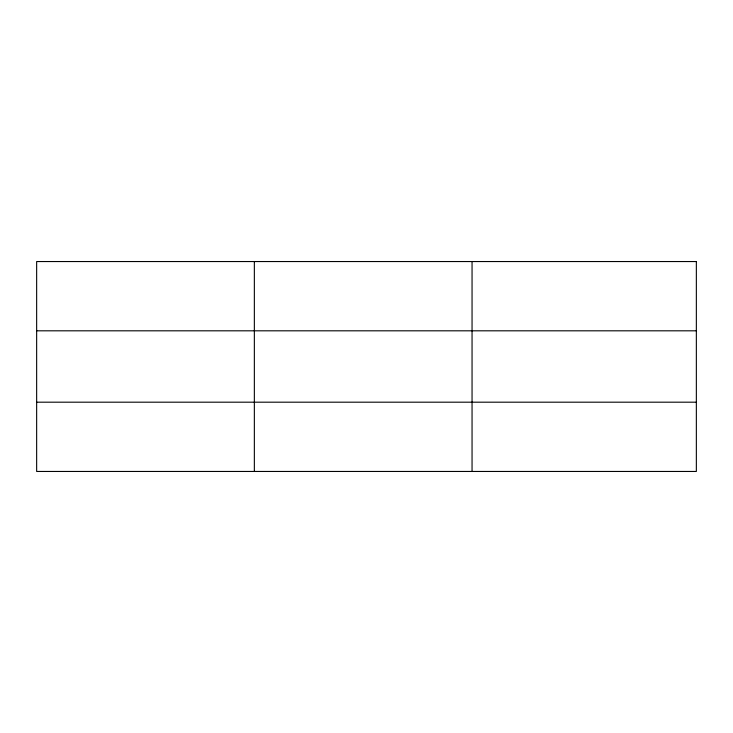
<?xml version="1.0" encoding="UTF-8"?>
<svg xmlns="http://www.w3.org/2000/svg" width="733" height="733" viewBox="0 0 733 733"><rect width="100%" height="100%" fill="white"/><g stroke="black" fill="none" stroke-linecap="round" stroke-linejoin="round"><path stroke-width="1.1" d="M254.351 261.544L254.351 471.456M472.052 261.544L472.052 471.456M36.65 330.812L696.35 330.812M36.65 402.188L696.35 402.188M696.35 261.544L696.35 471.456L36.65 471.456L36.65 261.544L696.35 261.544"/></g></svg>
